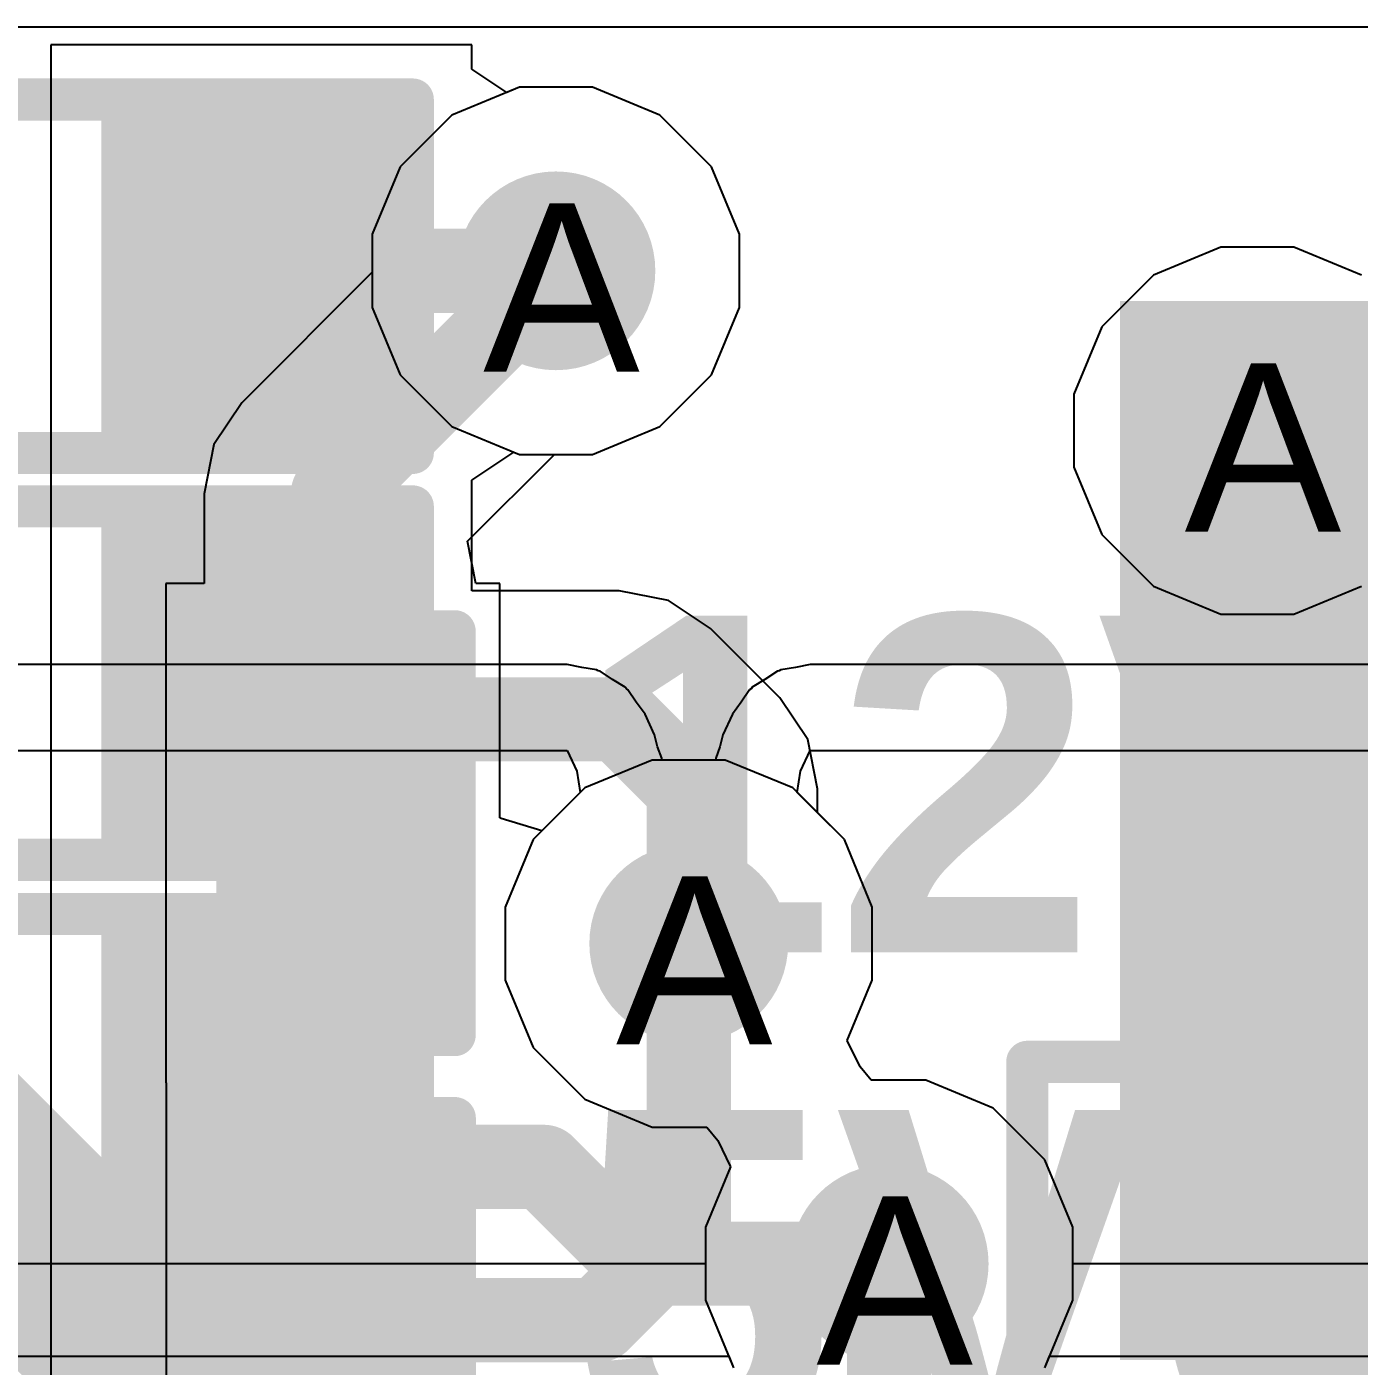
# Model space of a CAD drawing. Header units: inches. Extents: x 0 to 208, y 0 to 213.
# Drawn here: x 0.1251 to 0.2834, y 3.8738 to 4.033 of the extents above; entities that cross this region are included whole.
import ezdxf

# ---------------------------------------------------------------- set-up
doc = ezdxf.new("R2010")
doc.units = ezdxf.units.IN
doc.header["$MEASUREMENT"] = 0
for name, color, linetype in [('Bottom Layer', 5, 'Continuous'), ('Bottom Overlay', 54, 'Continuous'), ('Bottom Paste', 16, 'Continuous'), ('Bottom Solder', 6, 'Continuous'), ('Drill Drawing', 1, 'Continuous'), ('L2_GND1', 16, 'Continuous'), ('L3_SIG1', 76, 'Continuous'), ('L4_PWR', 90, 'Continuous'), ('L5_GND2', 156, 'Continuous'), ('L6_SIG2', 130, 'Continuous'), ('L7_GND3', 216, 'Continuous'), ('Top Layer', 1, 'Continuous'), ('Top Overlay', 2, 'Continuous'), ('Top Paste', 8, 'Continuous'), ('Top Solder', 216, 'Continuous'), ('Via Holes', 16, 'Continuous')]:
    doc.layers.add(name, color=color, linetype=linetype)
doc.styles.add('Arial', font='', dxfattribs={"height": 0.2})
doc.styles.add('Arial_Bold', font='', dxfattribs={"height": 0.2})
doc.styles.get('Arial').set_extended_font_data('Arial')
doc.styles.get('Arial_Bold').set_extended_font_data('Arial', bold=True)

# ---------------------------------------------------------------- blocks, each defined once
blk = doc.blocks.new('R___0603_B_200')
at = {"layer": 'Bottom Layer'}
for points in [[(-0.045, -0.0175), (-0.045, 0.0175), (-0.015, 0.0175), (-0.015, -0.0175)], [(0.015, -0.0175), (0.015, 0.0175), (0.045, 0.0175), (0.045, -0.0175)]]:
    blk.add_hatch(color=5, dxfattribs=at).paths.add_polyline_path(points)
at = {"layer": 'Bottom Paste'}
for points in [[(-0.045, -0.0175), (-0.045, 0.0175), (-0.015, 0.0175), (-0.015, -0.0175)], [(0.015, -0.0175), (0.015, 0.0175), (0.045, 0.0175), (0.045, -0.0175)]]:
    blk.add_hatch(color=16, dxfattribs=at).paths.add_polyline_path(points)
at = {"layer": 'Bottom Solder'}
for points in [[(-0.049, -0.0215), (-0.049, 0.0215), (-0.011, 0.0215), (-0.011, -0.0215)], [(0.011, -0.0215), (0.011, 0.0215), (0.049, 0.0215), (0.049, -0.0215)]]:
    blk.add_hatch(color=6, dxfattribs=at).paths.add_polyline_path(points)
at = {"layer": 'Bottom Overlay'}
for points in [[(-0.048, 0.021, 0.005, 0.005, 0), (-0.048, -0.021, 0.005, 0.005, 0)], [(0.048, 0.021, 0.005, 0.005, 0), (-0.048, 0.021, 0.005, 0.005, 0)], [(0.048, 0.021, 0.005, 0.005, 0), (0.048, -0.021, 0.005, 0.005, 0)], [(0.048, -0.021, 0.005, 0.005, 0), (-0.048, -0.021, 0.005, 0.005, 0)]]:
    blk.add_lwpolyline(points, format="xyseb", dxfattribs=at)
for points in [[(-0.04925, 0.021, 0.0025, 0.0025, 1), (-0.04675, 0.021, 0.0025, 0.0025, 1)], [(-0.04925, 0.021, 0.0025, 0.0025, 1), (-0.04675, 0.021, 0.0025, 0.0025, 1)], [(0.04675, 0.021, 0.0025, 0.0025, 1), (0.04925, 0.021, 0.0025, 0.0025, 1)], [(0.04675, 0.021, 0.0025, 0.0025, 1), (0.04925, 0.021, 0.0025, 0.0025, 1)], [(-0.04925, -0.021, 0.0025, 0.0025, 1), (-0.04675, -0.021, 0.0025, 0.0025, 1)], [(-0.04925, -0.021, 0.0025, 0.0025, 1), (-0.04675, -0.021, 0.0025, 0.0025, 1)], [(0.04675, -0.021, 0.0025, 0.0025, 1), (0.04925, -0.021, 0.0025, 0.0025, 1)], [(0.04675, -0.021, 0.0025, 0.0025, 1), (0.04925, -0.021, 0.0025, 0.0025, 1)]]:
    blk.add_lwpolyline(points, format="xyseb", close=True, dxfattribs=at)
blk = doc.blocks.new('R___0603_B_208')
at = {"layer": 'Bottom Layer'}
for points in [[(-0.045, -0.0175), (-0.045, 0.0175), (-0.015, 0.0175), (-0.015, -0.0175)], [(0.015, -0.0175), (0.015, 0.0175), (0.045, 0.0175), (0.045, -0.0175)]]:
    blk.add_hatch(color=5, dxfattribs=at).paths.add_polyline_path(points)
at = {"layer": 'Bottom Paste'}
for points in [[(-0.045, -0.0175), (-0.045, 0.0175), (-0.015, 0.0175), (-0.015, -0.0175)], [(0.015, -0.0175), (0.015, 0.0175), (0.045, 0.0175), (0.045, -0.0175)]]:
    blk.add_hatch(color=16, dxfattribs=at).paths.add_polyline_path(points)
at = {"layer": 'Bottom Solder'}
for points in [[(-0.049, -0.0215), (-0.049, 0.0215), (-0.011, 0.0215), (-0.011, -0.0215)], [(0.011, -0.0215), (0.011, 0.0215), (0.049, 0.0215), (0.049, -0.0215)]]:
    blk.add_hatch(color=6, dxfattribs=at).paths.add_polyline_path(points)
at = {"layer": 'Bottom Overlay'}
for points in [[(0.048, 0.021, 0.005, 0.005, 0), (-0.048, 0.021, 0.005, 0.005, 0)], [(-0.048, 0.021, 0.005, 0.005, 0), (-0.048, -0.021, 0.005, 0.005, 0)], [(0.048, 0.021, 0.005, 0.005, 0), (0.048, -0.021, 0.005, 0.005, 0)], [(0.048, -0.021, 0.005, 0.005, 0), (-0.048, -0.021, 0.005, 0.005, 0)]]:
    blk.add_lwpolyline(points, format="xyseb", dxfattribs=at)
for points in [[(-0.04925, 0.021, 0.0025, 0.0025, 1), (-0.04675, 0.021, 0.0025, 0.0025, 1)], [(-0.04925, 0.021, 0.0025, 0.0025, 1), (-0.04675, 0.021, 0.0025, 0.0025, 1)], [(0.04675, 0.021, 0.0025, 0.0025, 1), (0.04925, 0.021, 0.0025, 0.0025, 1)], [(0.04675, 0.021, 0.0025, 0.0025, 1), (0.04925, 0.021, 0.0025, 0.0025, 1)], [(-0.04925, -0.021, 0.0025, 0.0025, 1), (-0.04675, -0.021, 0.0025, 0.0025, 1)], [(-0.04925, -0.021, 0.0025, 0.0025, 1), (-0.04675, -0.021, 0.0025, 0.0025, 1)], [(0.04675, -0.021, 0.0025, 0.0025, 1), (0.04925, -0.021, 0.0025, 0.0025, 1)], [(0.04675, -0.021, 0.0025, 0.0025, 1), (0.04925, -0.021, 0.0025, 0.0025, 1)]]:
    blk.add_lwpolyline(points, format="xyseb", close=True, dxfattribs=at)
blk = doc.blocks.new('R___0603_B_214')
at = {"layer": 'Bottom Layer'}
for points in [[(-0.045, -0.0175), (-0.045, 0.0175), (-0.015, 0.0175), (-0.015, -0.0175)], [(0.015, -0.0175), (0.015, 0.0175), (0.045, 0.0175), (0.045, -0.0175)]]:
    blk.add_hatch(color=5, dxfattribs=at).paths.add_polyline_path(points)
at = {"layer": 'Bottom Paste'}
for points in [[(-0.045, -0.0175), (-0.045, 0.0175), (-0.015, 0.0175), (-0.015, -0.0175)], [(0.015, -0.0175), (0.015, 0.0175), (0.045, 0.0175), (0.045, -0.0175)]]:
    blk.add_hatch(color=16, dxfattribs=at).paths.add_polyline_path(points)
at = {"layer": 'Bottom Solder'}
for points in [[(-0.049, -0.0215), (-0.049, 0.0215), (-0.011, 0.0215), (-0.011, -0.0215)], [(0.011, -0.0215), (0.011, 0.0215), (0.049, 0.0215), (0.049, -0.0215)]]:
    blk.add_hatch(color=6, dxfattribs=at).paths.add_polyline_path(points)
at = {"layer": 'Bottom Overlay'}
for points in [[(0.048, 0.021, 0.005, 0.005, 0), (-0.048, 0.021, 0.005, 0.005, 0)], [(-0.048, 0.021, 0.005, 0.005, 0), (-0.048, -0.021, 0.005, 0.005, 0)], [(0.048, 0.021, 0.005, 0.005, 0), (0.048, -0.021, 0.005, 0.005, 0)], [(0.048, -0.021, 0.005, 0.005, 0), (-0.048, -0.021, 0.005, 0.005, 0)]]:
    blk.add_lwpolyline(points, format="xyseb", dxfattribs=at)
for points in [[(-0.04925, 0.021, 0.0025, 0.0025, 1), (-0.04675, 0.021, 0.0025, 0.0025, 1)], [(-0.04925, 0.021, 0.0025, 0.0025, 1), (-0.04675, 0.021, 0.0025, 0.0025, 1)], [(0.04675, 0.021, 0.0025, 0.0025, 1), (0.04925, 0.021, 0.0025, 0.0025, 1)], [(0.04675, 0.021, 0.0025, 0.0025, 1), (0.04925, 0.021, 0.0025, 0.0025, 1)], [(-0.04925, -0.021, 0.0025, 0.0025, 1), (-0.04675, -0.021, 0.0025, 0.0025, 1)], [(-0.04925, -0.021, 0.0025, 0.0025, 1), (-0.04675, -0.021, 0.0025, 0.0025, 1)], [(0.04675, -0.021, 0.0025, 0.0025, 1), (0.04925, -0.021, 0.0025, 0.0025, 1)], [(0.04675, -0.021, 0.0025, 0.0025, 1), (0.04925, -0.021, 0.0025, 0.0025, 1)]]:
    blk.add_lwpolyline(points, format="xyseb", close=True, dxfattribs=at)
blk = doc.blocks.new('LED_0603_218')
at = {"layer": 'Top Layer'}
for points in [[(-0.03937, 0.01969), (-0.01969, 0.01969), (-0.01969, -0.01968), (-0.03937, -0.01968)], [(0.01969, 0.01969), (0.03937, 0.01969), (0.03937, -0.01968), (0.01969, -0.01968)]]:
    blk.add_hatch(color=1, dxfattribs=at).paths.add_polyline_path(points)
at = {"layer": 'Top Overlay'}
blk.add_hatch(color=2, dxfattribs=at).paths.add_polyline_path([(0.044, -0.026), (0.069, -0.026), (0.069, 0.026), (0.044, 0.026)])
at = {"layer": 'Top Paste'}
for points in [[(-0.03937, 0.01969), (-0.01969, 0.01969), (-0.01969, -0.01968), (-0.03937, -0.01968)], [(0.01969, 0.01969), (0.03937, 0.01969), (0.03937, -0.01968), (0.01969, -0.01968)]]:
    blk.add_hatch(color=8, dxfattribs=at).paths.add_polyline_path(points)
at = {"layer": 'Top Solder'}
for points in [[(-0.04337, 0.02369), (-0.01569, 0.02369), (-0.01569, -0.02368), (-0.04337, -0.02368)], [(0.01569, 0.02369), (0.04337, 0.02369), (0.04337, -0.02368), (0.01569, -0.02368)]]:
    blk.add_hatch(color=216, dxfattribs=at).paths.add_polyline_path(points)
at = {"layer": 'Top Overlay'}
for points in [[(-0.017, 0.024, 0.005, 0.005, 0), (-0.044, 0.024, 0.005, 0.005, 0)], [(-0.044, 0.024, 0.005, 0.005, 0), (-0.044, -0.024, 0.005, 0.005, 0)], [(0.044, 0.024, 0.005, 0.005, 0), (0.017, 0.024, 0.005, 0.005, 0)], [(0.044, 0.024, 0.005, 0.005, 0), (0.044, -0.024, 0.005, 0.005, 0)], [(-0.017, -0.024, 0.005, 0.005, 0), (-0.044, -0.024, 0.005, 0.005, 0)], [(0.044, -0.024, 0.005, 0.005, 0), (0.017, -0.024, 0.005, 0.005, 0)]]:
    blk.add_lwpolyline(points, format="xyseb", dxfattribs=at)
for points in [[(-0.04525, 0.024, 0.0025, 0.0025, 1), (-0.04275, 0.024, 0.0025, 0.0025, 1)], [(-0.04525, 0.024, 0.0025, 0.0025, 1), (-0.04275, 0.024, 0.0025, 0.0025, 1)], [(-0.01825, 0.024, 0.0025, 0.0025, 1), (-0.01575, 0.024, 0.0025, 0.0025, 1)], [(0.01575, 0.024, 0.0025, 0.0025, 1), (0.01825, 0.024, 0.0025, 0.0025, 1)], [(0.04275, 0.024, 0.0025, 0.0025, 1), (0.04525, 0.024, 0.0025, 0.0025, 1)], [(0.04275, 0.024, 0.0025, 0.0025, 1), (0.04525, 0.024, 0.0025, 0.0025, 1)], [(-0.04525, -0.024, 0.0025, 0.0025, 1), (-0.04275, -0.024, 0.0025, 0.0025, 1)], [(-0.04525, -0.024, 0.0025, 0.0025, 1), (-0.04275, -0.024, 0.0025, 0.0025, 1)], [(-0.01825, -0.024, 0.0025, 0.0025, 1), (-0.01575, -0.024, 0.0025, 0.0025, 1)], [(0.01575, -0.024, 0.0025, 0.0025, 1), (0.01825, -0.024, 0.0025, 0.0025, 1)], [(0.04275, -0.024, 0.0025, 0.0025, 1), (0.04525, -0.024, 0.0025, 0.0025, 1)], [(0.04275, -0.024, 0.0025, 0.0025, 1), (0.04525, -0.024, 0.0025, 0.0025, 1)]]:
    blk.add_lwpolyline(points, format="xyseb", close=True, dxfattribs=at)
blk = doc.blocks.new('RES_0603_B_262')
at = {"layer": 'Bottom Layer'}
for points in [[(-0.045, -0.0175), (-0.045, 0.0175), (-0.015, 0.0175), (-0.015, -0.0175)], [(0.015, -0.0175), (0.015, 0.0175), (0.045, 0.0175), (0.045, -0.0175)]]:
    blk.add_hatch(color=5, dxfattribs=at).paths.add_polyline_path(points)
at = {"layer": 'Bottom Paste'}
for points in [[(-0.045, -0.0175), (-0.045, 0.0175), (-0.015, 0.0175), (-0.015, -0.0175)], [(0.015, -0.0175), (0.015, 0.0175), (0.045, 0.0175), (0.045, -0.0175)]]:
    blk.add_hatch(color=16, dxfattribs=at).paths.add_polyline_path(points)
at = {"layer": 'Bottom Solder'}
for points in [[(-0.049, -0.0215), (-0.049, 0.0215), (-0.011, 0.0215), (-0.011, -0.0215)], [(0.011, -0.0215), (0.011, 0.0215), (0.049, 0.0215), (0.049, -0.0215)]]:
    blk.add_hatch(color=6, dxfattribs=at).paths.add_polyline_path(points)
at = {"layer": 'Bottom Overlay'}
for points in [[(-0.048, -0.021, 0.005, 0.005, 0), (-0.048, 0.021, 0.005, 0.005, 0)], [(-0.048, 0.021, 0.005, 0.005, 0), (0.048, 0.021, 0.005, 0.005, 0)], [(0.048, -0.021, 0.005, 0.005, 0), (0.048, 0.021, 0.005, 0.005, 0)], [(-0.048, -0.021, 0.005, 0.005, 0), (0.048, -0.021, 0.005, 0.005, 0)]]:
    blk.add_lwpolyline(points, format="xyseb", dxfattribs=at)
for points in [[(-0.04925, 0.021, 0.0025, 0.0025, 1), (-0.04675, 0.021, 0.0025, 0.0025, 1)], [(-0.04925, 0.021, 0.0025, 0.0025, 1), (-0.04675, 0.021, 0.0025, 0.0025, 1)], [(0.04675, 0.021, 0.0025, 0.0025, 1), (0.04925, 0.021, 0.0025, 0.0025, 1)], [(0.04675, 0.021, 0.0025, 0.0025, 1), (0.04925, 0.021, 0.0025, 0.0025, 1)], [(-0.04925, -0.021, 0.0025, 0.0025, 1), (-0.04675, -0.021, 0.0025, 0.0025, 1)], [(-0.04925, -0.021, 0.0025, 0.0025, 1), (-0.04675, -0.021, 0.0025, 0.0025, 1)], [(0.04675, -0.021, 0.0025, 0.0025, 1), (0.04925, -0.021, 0.0025, 0.0025, 1)], [(0.04675, -0.021, 0.0025, 0.0025, 1), (0.04925, -0.021, 0.0025, 0.0025, 1)]]:
    blk.add_lwpolyline(points, format="xyseb", close=True, dxfattribs=at)
blk = doc.blocks.new('LED_0603_275')
at = {"layer": 'Top Layer'}
for points in [[(-0.03937, 0.01968), (-0.01968, 0.01968), (-0.01968, -0.01969), (-0.03937, -0.01969)], [(0.01969, 0.01968), (0.03937, 0.01968), (0.03937, -0.01969), (0.01969, -0.01969)]]:
    blk.add_hatch(color=1, dxfattribs=at).paths.add_polyline_path(points)
at = {"layer": 'Top Overlay'}
blk.add_hatch(color=2, dxfattribs=at).paths.add_polyline_path([(0.04398, -0.02601), (0.06898, -0.02601), (0.06898, 0.02599), (0.04398, 0.02599)])
at = {"layer": 'Top Paste'}
for points in [[(-0.03937, 0.01968), (-0.01968, 0.01968), (-0.01968, -0.01969), (-0.03937, -0.01969)], [(0.01969, 0.01968), (0.03937, 0.01968), (0.03937, -0.01969), (0.01969, -0.01969)]]:
    blk.add_hatch(color=8, dxfattribs=at).paths.add_polyline_path(points)
at = {"layer": 'Top Solder'}
for points in [[(-0.04337, 0.02368), (-0.01568, 0.02368), (-0.01568, -0.02369), (-0.04337, -0.02369)], [(0.01569, 0.02368), (0.04337, 0.02368), (0.04337, -0.02369), (0.01569, -0.02369)]]:
    blk.add_hatch(color=216, dxfattribs=at).paths.add_polyline_path(points)
at = {"layer": 'Top Overlay'}
for points in [[(-0.017, 0.024, 0.005, 0.005, 0), (-0.044, 0.024, 0.005, 0.005, 0)], [(-0.044, 0.024, 0.005, 0.005, 0), (-0.044, -0.024, 0.005, 0.005, 0)], [(0.044, 0.024, 0.005, 0.005, 0), (0.017, 0.024, 0.005, 0.005, 0)], [(0.044, 0.024, 0.005, 0.005, 0), (0.044, -0.024, 0.005, 0.005, 0)], [(-0.017, -0.024, 0.005, 0.005, 0), (-0.044, -0.024, 0.005, 0.005, 0)], [(0.044, -0.024, 0.005, 0.005, 0), (0.017, -0.024, 0.005, 0.005, 0)]]:
    blk.add_lwpolyline(points, format="xyseb", dxfattribs=at)
for points in [[(-0.04525, 0.024, 0.0025, 0.0025, 1), (-0.04275, 0.024, 0.0025, 0.0025, 1)], [(-0.04525, 0.024, 0.0025, 0.0025, 1), (-0.04275, 0.024, 0.0025, 0.0025, 1)], [(-0.01825, 0.024, 0.0025, 0.0025, 1), (-0.01575, 0.024, 0.0025, 0.0025, 1)], [(0.01575, 0.024, 0.0025, 0.0025, 1), (0.01825, 0.024, 0.0025, 0.0025, 1)], [(0.04275, 0.024, 0.0025, 0.0025, 1), (0.04525, 0.024, 0.0025, 0.0025, 1)], [(0.04275, 0.024, 0.0025, 0.0025, 1), (0.04525, 0.024, 0.0025, 0.0025, 1)], [(-0.04525, -0.024, 0.0025, 0.0025, 1), (-0.04275, -0.024, 0.0025, 0.0025, 1)], [(-0.04525, -0.024, 0.0025, 0.0025, 1), (-0.04275, -0.024, 0.0025, 0.0025, 1)], [(-0.01825, -0.024, 0.0025, 0.0025, 1), (-0.01575, -0.024, 0.0025, 0.0025, 1)], [(0.01575, -0.024, 0.0025, 0.0025, 1), (0.01825, -0.024, 0.0025, 0.0025, 1)], [(0.04275, -0.024, 0.0025, 0.0025, 1), (0.04525, -0.024, 0.0025, 0.0025, 1)], [(0.04275, -0.024, 0.0025, 0.0025, 1), (0.04525, -0.024, 0.0025, 0.0025, 1)]]:
    blk.add_lwpolyline(points, format="xyseb", close=True, dxfattribs=at)
blk = doc.blocks.new('SMB_B__D___________B_561')
at = {"layer": 'Bottom Layer'}
blk.add_hatch(color=5, dxfattribs=at).paths.add_polyline_path([(-0.03543, 0.04724), (-0.03543, -0.04724), (-0.14567, -0.04724), (-0.14567, 0.04724)])
at = {"layer": 'Bottom Paste'}
blk.add_hatch(color=16, dxfattribs=at).paths.add_polyline_path([(-0.03543, 0.04724), (-0.03543, -0.04724), (-0.14567, -0.04724), (-0.14567, 0.04724)])
at = {"layer": 'Bottom Solder'}
blk.add_hatch(color=6, dxfattribs=at).paths.add_polyline_path([(-0.03143, 0.05124), (-0.03143, -0.05124), (-0.14967, -0.05124), (-0.14967, 0.05124)])
at = {"layer": 'Bottom Overlay'}
for points in [[(-0.087, -0.073, 0.005, 0.005, 0), (-0.087, -0.055, 0.005, 0.005, 0)], [(0.094, -0.073, 0.005, 0.005, 0), (-0.087, -0.073, 0.005, 0.005, 0)]]:
    blk.add_lwpolyline(points, format="xyseb", dxfattribs=at)
for points in [[(-0.08825, -0.055, 0.0025, 0.0025, 1), (-0.08575, -0.055, 0.0025, 0.0025, 1)], [(-0.08825, -0.073, 0.0025, 0.0025, 1), (-0.08575, -0.073, 0.0025, 0.0025, 1)], [(-0.08825, -0.073, 0.0025, 0.0025, 1), (-0.08575, -0.073, 0.0025, 0.0025, 1)]]:
    blk.add_lwpolyline(points, format="xyseb", close=True, dxfattribs=at)

msp = doc.modelspace()

# ---------------------------------------------------------------- hatches: boundary and pattern name
at = {"layer": 'Bottom Layer'}
h = msp.add_hatch(color=5, dxfattribs=at)
edge = h.paths.add_edge_path()
edge.add_arc((0.188, 4.004), 0.01181, 0, 360)
msp.add_hatch(color=5, dxfattribs=at).paths.add_polyline_path([(0.255, 3.87455), (0.38, 3.87455), (0.38, 4.00043), (0.255, 4.00043)])
h = msp.add_hatch(color=5, dxfattribs=at)
edge = h.paths.add_edge_path()
edge.add_arc((0.27135, 3.985), 0.01181, 0, 360)
h = msp.add_hatch(color=5, dxfattribs=at)
edge = h.paths.add_edge_path()
edge.add_arc((0.20378, 3.92405), 0.01181, 0, 360)
h = msp.add_hatch(color=5, dxfattribs=at)
edge = h.paths.add_edge_path()
edge.add_arc((0.22759, 3.886), 0.01181, 0, 360)
at = {"layer": 'L2_GND1'}
h = msp.add_hatch(color=16, dxfattribs=at)
edge = h.paths.add_edge_path()
edge.add_arc((0.188, 4.004), 0.01181, 0, 360)
h = msp.add_hatch(color=16, dxfattribs=at)
edge = h.paths.add_edge_path()
edge.add_arc((0.27135, 3.985), 0.01181, 0, 360)
h = msp.add_hatch(color=16, dxfattribs=at)
edge = h.paths.add_edge_path()
edge.add_arc((0.20378, 3.92405), 0.01181, 0, 360)
h = msp.add_hatch(color=16, dxfattribs=at)
edge = h.paths.add_edge_path()
edge.add_arc((0.22759, 3.886), 0.01181, 0, 360)
at = {"layer": 'L3_SIG1'}
h = msp.add_hatch(color=76, dxfattribs=at)
edge = h.paths.add_edge_path()
edge.add_arc((0.188, 4.004), 0.01181, 0, 360)
h = msp.add_hatch(color=76, dxfattribs=at)
edge = h.paths.add_edge_path()
edge.add_arc((0.27135, 3.985), 0.01181, 0, 360)
h = msp.add_hatch(color=76, dxfattribs=at)
edge = h.paths.add_edge_path()
edge.add_arc((0.20378, 3.92405), 0.01181, 0, 360)
h = msp.add_hatch(color=76, dxfattribs=at)
edge = h.paths.add_edge_path()
edge.add_arc((0.22759, 3.886), 0.01181, 0, 360)
at = {"layer": 'L4_PWR'}
h = msp.add_hatch(color=90, dxfattribs=at)
edge = h.paths.add_edge_path()
edge.add_arc((0.188, 4.004), 0.01181, 0, 360)
h = msp.add_hatch(color=90, dxfattribs=at)
edge = h.paths.add_edge_path()
edge.add_arc((0.27135, 3.985), 0.01181, 0, 360)
h = msp.add_hatch(color=90, dxfattribs=at)
edge = h.paths.add_edge_path()
edge.add_arc((0.20378, 3.92405), 0.01181, 0, 360)
h = msp.add_hatch(color=90, dxfattribs=at)
edge = h.paths.add_edge_path()
edge.add_arc((0.22759, 3.886), 0.01181, 0, 360)
at = {"layer": 'L5_GND2'}
h = msp.add_hatch(color=156, dxfattribs=at)
edge = h.paths.add_edge_path()
edge.add_arc((0.188, 4.004), 0.01181, 0, 360)
h = msp.add_hatch(color=156, dxfattribs=at)
edge = h.paths.add_edge_path()
edge.add_arc((0.27135, 3.985), 0.01181, 0, 360)
h = msp.add_hatch(color=156, dxfattribs=at)
edge = h.paths.add_edge_path()
edge.add_arc((0.20378, 3.92405), 0.01181, 0, 360)
h = msp.add_hatch(color=156, dxfattribs=at)
edge = h.paths.add_edge_path()
edge.add_arc((0.22759, 3.886), 0.01181, 0, 360)
at = {"layer": 'L6_SIG2'}
h = msp.add_hatch(color=130, dxfattribs=at)
edge = h.paths.add_edge_path()
edge.add_arc((0.188, 4.004), 0.01181, 0, 360)
h = msp.add_hatch(color=130, dxfattribs=at)
edge = h.paths.add_edge_path()
edge.add_arc((0.27135, 3.985), 0.01181, 0, 360)
h = msp.add_hatch(color=130, dxfattribs=at)
edge = h.paths.add_edge_path()
edge.add_arc((0.20378, 3.92405), 0.01181, 0, 360)
h = msp.add_hatch(color=130, dxfattribs=at)
edge = h.paths.add_edge_path()
edge.add_arc((0.22759, 3.886), 0.01181, 0, 360)
at = {"layer": 'L7_GND3'}
h = msp.add_hatch(color=216, dxfattribs=at)
edge = h.paths.add_edge_path()
edge.add_arc((0.188, 4.004), 0.01181, 0, 360)
h = msp.add_hatch(color=216, dxfattribs=at)
edge = h.paths.add_edge_path()
edge.add_arc((0.27135, 3.985), 0.01181, 0, 360)
h = msp.add_hatch(color=216, dxfattribs=at)
edge = h.paths.add_edge_path()
edge.add_arc((0.20378, 3.92405), 0.01181, 0, 360)
h = msp.add_hatch(color=216, dxfattribs=at)
edge = h.paths.add_edge_path()
edge.add_arc((0.22759, 3.886), 0.01181, 0, 360)
at = {"layer": 'Top Layer'}
h = msp.add_hatch(color=1, dxfattribs=at)
edge = h.paths.add_edge_path()
edge.add_arc((0.188, 4.004), 0.01181, 0, 360)
h = msp.add_hatch(color=1, dxfattribs=at)
edge = h.paths.add_edge_path()
edge.add_arc((0.27135, 3.985), 0.01181, 0, 360)
h = msp.add_hatch(color=1, dxfattribs=at)
edge = h.paths.add_edge_path()
edge.add_arc((0.20378, 3.92405), 0.01181, 0, 360)
h = msp.add_hatch(color=1, dxfattribs=at)
edge = h.paths.add_edge_path()
edge.add_arc((0.22759, 3.886), 0.01181, 0, 360)
at = {"layer": 'Via Holes'}
h = msp.add_hatch(color=7, dxfattribs=at)
edge = h.paths.add_edge_path()
edge.add_arc((0.188, 4.004), 0.00591, 0, 360)
h = msp.add_hatch(color=7, dxfattribs=at)
edge = h.paths.add_edge_path()
edge.add_arc((0.27135, 3.985), 0.00591, 0, 360)
h = msp.add_hatch(color=7, dxfattribs=at)
edge = h.paths.add_edge_path()
edge.add_arc((0.20378, 3.92405), 0.00591, 0, 360)
h = msp.add_hatch(color=7, dxfattribs=at)
edge = h.paths.add_edge_path()
edge.add_arc((0.22759, 3.886), 0.00591, 0, 360)

# ---------------------------------------------------------------- linework, layer by layer
at = {"layer": 'Bottom Layer'}
for p, q in [((0.178, 4.03087), (0.128, 4.03087)), ((0.128, 4.03087), (0.128, 3.97587)), ((0.178, 4.02797), (0.178, 4.03087)), ((0.18216, 4.02519), (0.178, 4.02797)), ((0.18366, 4.02581), (0.18216, 4.02519)), ((0.19234, 4.02581), (0.18366, 4.02581)), ((0.20035, 4.02249), (0.19234, 4.02581)), ((0.20649, 4.01635), (0.20035, 4.02249)), ((0.20981, 4.00834), (0.20649, 4.01635)), ((0.20981, 3.99966), (0.20981, 4.00834)), ((0.20649, 3.99165), (0.20981, 3.99966)), ((0.20035, 3.98551), (0.20649, 3.99165)), ((0.19234, 3.98219), (0.20035, 3.98551)), ((0.178, 3.97912), (0.183, 3.98246)), ((0.183, 3.98246), (0.18366, 3.98219)), ((0.18366, 3.98219), (0.19234, 3.98219)), ((0.178, 3.96598), (0.178, 3.97912)), ((0.128, 3.97587), (0.128, 3.97587)), ((0.128, 3.97587), (0.128, 3.9275)), ((0.19553, 3.96598), (0.178, 3.96598)), ((0.20138, 3.96482), (0.19553, 3.96598)), ((0.20635, 3.9615), (0.20138, 3.96482)), ((0.21459, 3.95326), (0.20635, 3.9615)), ((0.21791, 3.94829), (0.21459, 3.95326)), ((0.21907, 3.94244), (0.21791, 3.94829)), ((0.21907, 3.9396), (0.21907, 3.94244)), ((0.22227, 3.93641), (0.21907, 3.9396)), ((0.22559, 3.92839), (0.22227, 3.93641)), ((0.128, 3.9275), (0.128, 3.87905)), ((0.22559, 3.91971), (0.22559, 3.92839)), ((0.22262, 3.91255), (0.22559, 3.91971)), ((0.22414, 3.90941), (0.22262, 3.91255)), ((0.22545, 3.90781), (0.22414, 3.90941)), ((0.23193, 3.90781), (0.22545, 3.90781)), ((0.23995, 3.90449), (0.23193, 3.90781)), ((0.24608, 3.89835), (0.23995, 3.90449)), ((0.2494, 3.89034), (0.24608, 3.89835)), ((0.2494, 3.88166), (0.2494, 3.89034)), ((0.24608, 3.87365), (0.2494, 3.88166)), ((0.128, 3.87905), (0.128, 3.87905)), ((0.128, 3.87905), (0.128, 3.83502))]:
    msp.add_line(p, q, dxfattribs=at)
for points in [[(0.153, 4.00337, 0.01, 0.01, 0), (0.15363, 4.004, 0.01, 0.01, 0)], [(0.15363, 4.004, 0.01, 0.01, 0), (0.188, 4.004, 0.01, 0.01, 0)], [(0.153, 3.955, 0.01, 0.01, 0), (0.15731, 3.95069, 0.01, 0.01, 0)], [(0.15731, 3.95069, 0.01, 0.01, 0), (0.19553, 3.95069, 0.01, 0.01, 0)], [(0.19553, 3.95069, 0.01, 0.01, 0), (0.20378, 3.94244, 0.01, 0.01, 0)], [(0.20378, 3.92405, 0.01, 0.01, 0), (0.20378, 3.94244, 0.01, 0.01, 0)], [(0.153, 3.90655, 0.01, 0.01, 0), (0.16203, 3.89752, 0.01, 0.01, 0)], [(0.16203, 3.89752, 0.01, 0.01, 0), (0.18654, 3.89752, 0.01, 0.01, 0)], [(0.18654, 3.89752, 0.01, 0.01, 0), (0.19806, 3.886, 0.01, 0.01, 0)], [(0.19806, 3.886, 0.01, 0.01, 0), (0.22759, 3.886, 0.01, 0.01, 0)]]:
    msp.add_lwpolyline(points, format="xyseb", dxfattribs=at)
for points in [[(0.1505, 4.00337, 0.005, 0.005, 1), (0.1555, 4.00337, 0.005, 0.005, 1)], [(0.15113, 4.004, 0.005, 0.005, 1), (0.15613, 4.004, 0.005, 0.005, 1)], [(0.15113, 4.004, 0.005, 0.005, 1), (0.15613, 4.004, 0.005, 0.005, 1)], [(0.1855, 4.004, 0.005, 0.005, 1), (0.1905, 4.004, 0.005, 0.005, 1)], [(0.1505, 3.955, 0.005, 0.005, 1), (0.1555, 3.955, 0.005, 0.005, 1)], [(0.15481, 3.95069, 0.005, 0.005, 1), (0.15981, 3.95069, 0.005, 0.005, 1)], [(0.15481, 3.95069, 0.005, 0.005, 1), (0.15981, 3.95069, 0.005, 0.005, 1)], [(0.19303, 3.95069, 0.005, 0.005, 1), (0.19803, 3.95069, 0.005, 0.005, 1)], [(0.19303, 3.95069, 0.005, 0.005, 1), (0.19803, 3.95069, 0.005, 0.005, 1)], [(0.20128, 3.94244, 0.005, 0.005, 1), (0.20628, 3.94244, 0.005, 0.005, 1)], [(0.20128, 3.94244, 0.005, 0.005, 1), (0.20628, 3.94244, 0.005, 0.005, 1)], [(0.20128, 3.92405, 0.005, 0.005, 1), (0.20628, 3.92405, 0.005, 0.005, 1)], [(0.1505, 3.90655, 0.005, 0.005, 1), (0.1555, 3.90655, 0.005, 0.005, 1)], [(0.15953, 3.89752, 0.005, 0.005, 1), (0.16453, 3.89752, 0.005, 0.005, 1)], [(0.15953, 3.89752, 0.005, 0.005, 1), (0.16453, 3.89752, 0.005, 0.005, 1)], [(0.18404, 3.89752, 0.005, 0.005, 1), (0.18904, 3.89752, 0.005, 0.005, 1)], [(0.18404, 3.89752, 0.005, 0.005, 1), (0.18904, 3.89752, 0.005, 0.005, 1)], [(0.19556, 3.886, 0.005, 0.005, 1), (0.20056, 3.886, 0.005, 0.005, 1)], [(0.19556, 3.886, 0.005, 0.005, 1), (0.20056, 3.886, 0.005, 0.005, 1)], [(0.22509, 3.886, 0.005, 0.005, 1), (0.23009, 3.886, 0.005, 0.005, 1)]]:
    msp.add_lwpolyline(points, format="xyseb", close=True, dxfattribs=at)
at = {"layer": 'L2_GND1'}
for p, q in [((0.18366, 4.02581), (0.17565, 4.02249)), ((0.19234, 4.02581), (0.18366, 4.02581)), ((0.20035, 4.02249), (0.19234, 4.02581)), ((0.17565, 4.02249), (0.16951, 4.01635)), ((0.20649, 4.01635), (0.20035, 4.02249)), ((0.16951, 4.01635), (0.16619, 4.00834)), ((0.20981, 4.00834), (0.20649, 4.01635)), ((0.16619, 4.00834), (0.16619, 3.99966)), ((0.20981, 3.99966), (0.20981, 4.00834)), ((0.26701, 4.00681), (0.25899, 4.00349)), ((0.27568, 4.00681), (0.26701, 4.00681)), ((0.2837, 4.00349), (0.27568, 4.00681)), ((0.25899, 4.00349), (0.25286, 3.99736)), ((0.16619, 3.99966), (0.16951, 3.99165)), ((0.20649, 3.99165), (0.20981, 3.99966)), ((0.25286, 3.99736), (0.24953, 3.98934)), ((0.16951, 3.99165), (0.17565, 3.98551)), ((0.20035, 3.98551), (0.20649, 3.99165)), ((0.24953, 3.98934), (0.24953, 3.98066)), ((0.17565, 3.98551), (0.18366, 3.98219)), ((0.19234, 3.98219), (0.20035, 3.98551)), ((0.18366, 3.98219), (0.19234, 3.98219)), ((0.24953, 3.98066), (0.25286, 3.97265)), ((0.25286, 3.97265), (0.25899, 3.96651)), ((0.25899, 3.96651), (0.26701, 3.96319)), ((0.27568, 3.96319), (0.2837, 3.96651)), ((0.26701, 3.96319), (0.27568, 3.96319)), ((0.19944, 3.94586), (0.19142, 3.94254)), ((0.20812, 3.94586), (0.19944, 3.94586)), ((0.21613, 3.94254), (0.20812, 3.94586)), ((0.19142, 3.94254), (0.18529, 3.93641)), ((0.22227, 3.93641), (0.21613, 3.94254)), ((0.18529, 3.93641), (0.18197, 3.92839)), ((0.22559, 3.92839), (0.22227, 3.93641)), ((0.18197, 3.92839), (0.18197, 3.91971)), ((0.22559, 3.91971), (0.22559, 3.92839)), ((0.18197, 3.91971), (0.18529, 3.9117)), ((0.22262, 3.91255), (0.22559, 3.91971)), ((0.22414, 3.90941), (0.22262, 3.91255)), ((0.18529, 3.9117), (0.19142, 3.90556)), ((0.22545, 3.90781), (0.22414, 3.90941)), ((0.23193, 3.90781), (0.22545, 3.90781)), ((0.23995, 3.90449), (0.23193, 3.90781)), ((0.19142, 3.90556), (0.19944, 3.90224)), ((0.24608, 3.89835), (0.23995, 3.90449)), ((0.19944, 3.90224), (0.20592, 3.90224)), ((0.20592, 3.90224), (0.20723, 3.90064)), ((0.20723, 3.90064), (0.20875, 3.8975)), ((0.2494, 3.89034), (0.24608, 3.89835)), ((0.20875, 3.8975), (0.20578, 3.89034)), ((0.20578, 3.89034), (0.20578, 3.88166)), ((0.2494, 3.88166), (0.2494, 3.89034)), ((0.20578, 3.88166), (0.2091, 3.87365)), ((0.24608, 3.87365), (0.2494, 3.88166))]:
    msp.add_line(p, q, dxfattribs=at)
at = {"layer": 'L3_SIG1'}
for p, q in [((0.18366, 4.02581), (0.17565, 4.02249)), ((0.19234, 4.02581), (0.18366, 4.02581)), ((0.20035, 4.02249), (0.19234, 4.02581)), ((0.17565, 4.02249), (0.16951, 4.01635)), ((0.20649, 4.01635), (0.20035, 4.02249)), ((0.16951, 4.01635), (0.16619, 4.00834)), ((0.20981, 4.00834), (0.20649, 4.01635)), ((0.16619, 4.00834), (0.16619, 3.99966)), ((0.20981, 3.99966), (0.20981, 4.00834)), ((0.16619, 3.99966), (0.16951, 3.99165)), ((0.20649, 3.99165), (0.20981, 3.99966)), ((0.16951, 3.99165), (0.17565, 3.98551)), ((0.20035, 3.98551), (0.20649, 3.99165)), ((0.17565, 3.98551), (0.18366, 3.98219)), ((0.19234, 3.98219), (0.20035, 3.98551)), ((0.18366, 3.98219), (0.19234, 3.98219)), ((0.18935, 3.9572), (0.08222, 3.9572)), ((0.19109, 3.95685), (0.18935, 3.9572)), ((0.21821, 3.9572), (0.21647, 3.95685)), ((0.30781, 3.9572), (0.21821, 3.9572)), ((0.19284, 3.95658), (0.19109, 3.95685)), ((0.19303, 3.95646), (0.19284, 3.95658)), ((0.19325, 3.95642), (0.19303, 3.95646)), ((0.19473, 3.95543), (0.19325, 3.95642)), ((0.21431, 3.95642), (0.21283, 3.95543)), ((0.21453, 3.95646), (0.21431, 3.95642)), ((0.21472, 3.95658), (0.21453, 3.95646)), ((0.21647, 3.95685), (0.21472, 3.95658)), ((0.19624, 3.95451), (0.19473, 3.95543)), ((0.19637, 3.95433), (0.19624, 3.95451)), ((0.19656, 3.95421), (0.19637, 3.95433)), ((0.19754, 3.95274), (0.19656, 3.95421)), ((0.211, 3.95421), (0.21002, 3.95274)), ((0.21119, 3.95433), (0.211, 3.95421)), ((0.21132, 3.95451), (0.21119, 3.95433)), ((0.21283, 3.95543), (0.21132, 3.95451)), ((0.19859, 3.9513), (0.19754, 3.95274)), ((0.21002, 3.95274), (0.20897, 3.9513)), ((0.19973, 3.94885), (0.19859, 3.9513)), ((0.20897, 3.9513), (0.20783, 3.94885)), ((0.20008, 3.94745), (0.19973, 3.94885)), ((0.20783, 3.94885), (0.20748, 3.94745)), ((0.0807, 3.947), (0.18935, 3.947)), ((0.18935, 3.947), (0.19049, 3.94455)), ((0.20057, 3.9461), (0.20008, 3.94745)), ((0.2006, 3.94586), (0.20057, 3.9461)), ((0.20699, 3.9461), (0.20696, 3.94586)), ((0.20748, 3.94745), (0.20699, 3.9461)), ((0.21707, 3.94455), (0.21821, 3.947)), ((0.21821, 3.947), (0.30781, 3.947)), ((0.19049, 3.94455), (0.19088, 3.942)), ((0.20696, 3.94586), (0.2006, 3.94586)), ((0.21668, 3.942), (0.21707, 3.94455)), ((0.19088, 3.942), (0.18529, 3.93641)), ((0.22227, 3.93641), (0.21668, 3.942)), ((0.18529, 3.93641), (0.18197, 3.92839)), ((0.22559, 3.92839), (0.22227, 3.93641)), ((0.18197, 3.92839), (0.18197, 3.91971)), ((0.22559, 3.91971), (0.22559, 3.92839)), ((0.18197, 3.91971), (0.18529, 3.9117)), ((0.22262, 3.91255), (0.22559, 3.91971)), ((0.22414, 3.90941), (0.22262, 3.91255)), ((0.18529, 3.9117), (0.19142, 3.90556)), ((0.22545, 3.90781), (0.22414, 3.90941)), ((0.23193, 3.90781), (0.22545, 3.90781)), ((0.23995, 3.90449), (0.23193, 3.90781)), ((0.19142, 3.90556), (0.19944, 3.90224)), ((0.24608, 3.89835), (0.23995, 3.90449)), ((0.19944, 3.90224), (0.20592, 3.90224)), ((0.20592, 3.90224), (0.20723, 3.90064)), ((0.20723, 3.90064), (0.20875, 3.8975)), ((0.2494, 3.89034), (0.24608, 3.89835)), ((0.20875, 3.8975), (0.20578, 3.89034)), ((0.20578, 3.89034), (0.20578, 3.88166)), ((0.2494, 3.88166), (0.2494, 3.89034)), ((0.20578, 3.88166), (0.2091, 3.87365)), ((0.24608, 3.87365), (0.2494, 3.88166))]:
    msp.add_line(p, q, dxfattribs=at)
for points in [[(0.10845, 3.90655, 0.025, 0.025, 0), (0.142, 3.873, 0.025, 0.025, 0)], [(0.142, 2.785, 0.025, 0.025, 0), (0.142, 3.873, 0.025, 0.025, 0)]]:
    msp.add_lwpolyline(points, format="xyseb", dxfattribs=at)
msp.add_lwpolyline([(0.13575, 3.873, 0.0125, 0.0125, 1), (0.14825, 3.873, 0.0125, 0.0125, 1)], format="xyseb", close=True, dxfattribs=at)
msp.add_lwpolyline([(0.13575, 3.873, 0.0125, 0.0125, 1), (0.14825, 3.873, 0.0125, 0.0125, 1)], format="xyseb", close=True, dxfattribs=at)
at = {"layer": 'L4_PWR'}
for p, q in [((0.012, 4.033), (1.26876, 4.033)), ((0.18366, 4.02581), (0.17565, 4.02249)), ((0.19234, 4.02581), (0.18366, 4.02581)), ((0.20035, 4.02249), (0.19234, 4.02581)), ((0.17565, 4.02249), (0.16951, 4.01635)), ((0.20649, 4.01635), (0.20035, 4.02249)), ((0.16951, 4.01635), (0.16619, 4.00834)), ((0.20981, 4.00834), (0.20649, 4.01635)), ((0.16619, 4.00834), (0.16619, 3.99966)), ((0.20981, 3.99966), (0.20981, 4.00834)), ((0.26701, 4.00681), (0.25899, 4.00349)), ((0.27568, 4.00681), (0.26701, 4.00681)), ((0.2837, 4.00349), (0.27568, 4.00681)), ((0.25899, 4.00349), (0.25286, 3.99736)), ((0.16619, 3.99966), (0.16951, 3.99165)), ((0.20649, 3.99165), (0.20981, 3.99966)), ((0.25286, 3.99736), (0.24953, 3.98934)), ((0.16951, 3.99165), (0.17565, 3.98551)), ((0.20035, 3.98551), (0.20649, 3.99165)), ((0.24953, 3.98934), (0.24953, 3.98066)), ((0.17565, 3.98551), (0.18366, 3.98219)), ((0.19234, 3.98219), (0.20035, 3.98551)), ((0.18366, 3.98219), (0.19234, 3.98219)), ((0.24953, 3.98066), (0.25286, 3.97265)), ((0.25286, 3.97265), (0.25899, 3.96651)), ((0.25899, 3.96651), (0.26701, 3.96319)), ((0.27568, 3.96319), (0.2837, 3.96651)), ((0.26701, 3.96319), (0.27568, 3.96319)), ((0.19944, 3.94586), (0.19142, 3.94254)), ((0.20812, 3.94586), (0.19944, 3.94586)), ((0.21613, 3.94254), (0.20812, 3.94586)), ((0.19142, 3.94254), (0.18529, 3.93641)), ((0.22227, 3.93641), (0.21613, 3.94254)), ((0.18529, 3.93641), (0.18197, 3.92839)), ((0.22559, 3.92839), (0.22227, 3.93641)), ((0.18197, 3.92839), (0.18197, 3.91971)), ((0.22559, 3.91971), (0.22559, 3.92839)), ((0.18197, 3.91971), (0.18529, 3.9117)), ((0.22262, 3.91255), (0.22559, 3.91971)), ((0.22414, 3.90941), (0.22262, 3.91255)), ((0.18529, 3.9117), (0.19142, 3.90556)), ((0.22545, 3.90781), (0.22414, 3.90941)), ((0.23193, 3.90781), (0.22545, 3.90781)), ((0.23995, 3.90449), (0.23193, 3.90781)), ((0.19142, 3.90556), (0.19944, 3.90224)), ((0.24608, 3.89835), (0.23995, 3.90449)), ((0.19944, 3.90224), (0.20592, 3.90224)), ((0.20592, 3.90224), (0.20723, 3.90064)), ((0.20723, 3.90064), (0.20875, 3.8975)), ((0.2494, 3.89034), (0.24608, 3.89835)), ((0.20875, 3.8975), (0.20578, 3.89034)), ((0.20578, 3.89034), (0.20578, 3.886)), ((0.2494, 3.886), (0.2494, 3.89034)), ((0.20578, 3.886), (0.10136, 3.886)), ((0.36411, 3.886), (0.2494, 3.886)), ((0.01, 3.875), (0.20854, 3.875)), ((0.20854, 3.875), (0.2091, 3.87365)), ((0.24608, 3.87365), (0.24664, 3.875)), ((0.24664, 3.875), (0.35391, 3.875))]:
    msp.add_line(p, q, dxfattribs=at)
at = {"layer": 'L5_GND2'}
for p, q in [((0.18366, 4.02581), (0.17565, 4.02249)), ((0.19234, 4.02581), (0.18366, 4.02581)), ((0.20035, 4.02249), (0.19234, 4.02581)), ((0.17565, 4.02249), (0.16951, 4.01635)), ((0.20649, 4.01635), (0.20035, 4.02249)), ((0.16951, 4.01635), (0.16619, 4.00834)), ((0.20981, 4.00834), (0.20649, 4.01635)), ((0.16619, 4.00834), (0.16619, 3.99966)), ((0.20981, 3.99966), (0.20981, 4.00834)), ((0.16619, 3.99966), (0.16951, 3.99165)), ((0.20649, 3.99165), (0.20981, 3.99966)), ((0.16951, 3.99165), (0.17565, 3.98551)), ((0.20035, 3.98551), (0.20649, 3.99165)), ((0.17565, 3.98551), (0.18366, 3.98219)), ((0.19234, 3.98219), (0.20035, 3.98551)), ((0.18366, 3.98219), (0.19234, 3.98219)), ((0.19944, 3.94586), (0.19142, 3.94254)), ((0.20812, 3.94586), (0.19944, 3.94586)), ((0.21613, 3.94254), (0.20812, 3.94586)), ((0.19142, 3.94254), (0.18529, 3.93641)), ((0.22227, 3.93641), (0.21613, 3.94254)), ((0.18529, 3.93641), (0.18197, 3.92839)), ((0.22559, 3.92839), (0.22227, 3.93641)), ((0.18197, 3.92839), (0.18197, 3.91971)), ((0.22559, 3.91971), (0.22559, 3.92839)), ((0.18197, 3.91971), (0.18529, 3.9117)), ((0.22262, 3.91255), (0.22559, 3.91971)), ((0.22414, 3.90941), (0.22262, 3.91255)), ((0.18529, 3.9117), (0.19142, 3.90556)), ((0.22545, 3.90781), (0.22414, 3.90941)), ((0.23193, 3.90781), (0.22545, 3.90781)), ((0.23995, 3.90449), (0.23193, 3.90781)), ((0.19142, 3.90556), (0.19944, 3.90224)), ((0.24608, 3.89835), (0.23995, 3.90449)), ((0.19944, 3.90224), (0.20592, 3.90224)), ((0.20592, 3.90224), (0.20723, 3.90064)), ((0.20723, 3.90064), (0.20875, 3.8975)), ((0.2494, 3.89034), (0.24608, 3.89835)), ((0.20875, 3.8975), (0.20578, 3.89034)), ((0.20578, 3.89034), (0.20578, 3.88166)), ((0.2494, 3.88166), (0.2494, 3.89034)), ((0.20578, 3.88166), (0.2091, 3.87365)), ((0.24608, 3.87365), (0.2494, 3.88166))]:
    msp.add_line(p, q, dxfattribs=at)
at = {"layer": 'L6_SIG2'}
for p, q in [((0.18366, 4.02581), (0.17565, 4.02249)), ((0.19234, 4.02581), (0.18366, 4.02581)), ((0.20035, 4.02249), (0.19234, 4.02581)), ((0.17565, 4.02249), (0.16951, 4.01635)), ((0.20649, 4.01635), (0.20035, 4.02249)), ((0.16951, 4.01635), (0.16619, 4.00834)), ((0.20981, 4.00834), (0.20649, 4.01635)), ((0.16619, 4.00834), (0.16619, 3.99966)), ((0.20981, 3.99966), (0.20981, 4.00834)), ((0.16619, 3.99966), (0.16951, 3.99165)), ((0.20649, 3.99165), (0.20981, 3.99966)), ((0.16951, 3.99165), (0.17565, 3.98551)), ((0.20035, 3.98551), (0.20649, 3.99165)), ((0.17565, 3.98551), (0.18366, 3.98219)), ((0.19234, 3.98219), (0.20035, 3.98551)), ((0.18366, 3.98219), (0.19234, 3.98219)), ((0.19944, 3.94586), (0.19142, 3.94254)), ((0.20812, 3.94586), (0.19944, 3.94586)), ((0.21613, 3.94254), (0.20812, 3.94586)), ((0.19142, 3.94254), (0.18529, 3.93641)), ((0.22227, 3.93641), (0.21613, 3.94254)), ((0.18529, 3.93641), (0.18197, 3.92839)), ((0.22559, 3.92839), (0.22227, 3.93641)), ((0.18197, 3.92839), (0.18197, 3.91971)), ((0.22559, 3.91971), (0.22559, 3.92839)), ((0.18197, 3.91971), (0.18529, 3.9117)), ((0.22262, 3.91255), (0.22559, 3.91971)), ((0.22414, 3.90941), (0.22262, 3.91255)), ((0.18529, 3.9117), (0.19142, 3.90556)), ((0.22545, 3.90781), (0.22414, 3.90941)), ((0.23193, 3.90781), (0.22545, 3.90781)), ((0.23995, 3.90449), (0.23193, 3.90781)), ((0.19142, 3.90556), (0.19944, 3.90224)), ((0.24608, 3.89835), (0.23995, 3.90449)), ((0.19944, 3.90224), (0.20592, 3.90224)), ((0.20592, 3.90224), (0.20723, 3.90064)), ((0.20723, 3.90064), (0.20875, 3.8975)), ((0.2494, 3.89034), (0.24608, 3.89835)), ((0.20875, 3.8975), (0.20578, 3.89034)), ((0.20578, 3.89034), (0.20578, 3.88166)), ((0.2494, 3.88166), (0.2494, 3.89034)), ((0.20578, 3.88166), (0.2091, 3.87365)), ((0.24608, 3.87365), (0.2494, 3.88166))]:
    msp.add_line(p, q, dxfattribs=at)
at = {"layer": 'L7_GND3'}
for p, q in [((0.18366, 4.02581), (0.17565, 4.02249)), ((0.19234, 4.02581), (0.18366, 4.02581)), ((0.20035, 4.02249), (0.19234, 4.02581)), ((0.17565, 4.02249), (0.16951, 4.01635)), ((0.20649, 4.01635), (0.20035, 4.02249)), ((0.16951, 4.01635), (0.16619, 4.00834)), ((0.20981, 4.00834), (0.20649, 4.01635)), ((0.16619, 4.00834), (0.16619, 3.99966)), ((0.20981, 3.99966), (0.20981, 4.00834)), ((0.16619, 3.99966), (0.16951, 3.99165)), ((0.20649, 3.99165), (0.20981, 3.99966)), ((0.16951, 3.99165), (0.17565, 3.98551)), ((0.20035, 3.98551), (0.20649, 3.99165)), ((0.17565, 3.98551), (0.18366, 3.98219)), ((0.19234, 3.98219), (0.20035, 3.98551)), ((0.18366, 3.98219), (0.19234, 3.98219)), ((0.19944, 3.94586), (0.19142, 3.94254)), ((0.20812, 3.94586), (0.19944, 3.94586)), ((0.21613, 3.94254), (0.20812, 3.94586)), ((0.19142, 3.94254), (0.18529, 3.93641)), ((0.22227, 3.93641), (0.21613, 3.94254)), ((0.18529, 3.93641), (0.18197, 3.92839)), ((0.22559, 3.92839), (0.22227, 3.93641)), ((0.18197, 3.92839), (0.18197, 3.91971)), ((0.22559, 3.91971), (0.22559, 3.92839)), ((0.18197, 3.91971), (0.18529, 3.9117)), ((0.22262, 3.91255), (0.22559, 3.91971)), ((0.22414, 3.90941), (0.22262, 3.91255)), ((0.18529, 3.9117), (0.19142, 3.90556)), ((0.22545, 3.90781), (0.22414, 3.90941)), ((0.23193, 3.90781), (0.22545, 3.90781)), ((0.23995, 3.90449), (0.23193, 3.90781)), ((0.19142, 3.90556), (0.19944, 3.90224)), ((0.24608, 3.89835), (0.23995, 3.90449)), ((0.19944, 3.90224), (0.20592, 3.90224)), ((0.20592, 3.90224), (0.20723, 3.90064)), ((0.20723, 3.90064), (0.20875, 3.8975)), ((0.2494, 3.89034), (0.24608, 3.89835)), ((0.20875, 3.8975), (0.20578, 3.89034)), ((0.20578, 3.89034), (0.20578, 3.88166)), ((0.2494, 3.88166), (0.2494, 3.89034)), ((0.20578, 3.88166), (0.2091, 3.87365)), ((0.24608, 3.87365), (0.2494, 3.88166))]:
    msp.add_line(p, q, dxfattribs=at)
at = {"layer": 'Top Layer'}
for p, q in [((0.18366, 4.02581), (0.17565, 4.02249)), ((0.19234, 4.02581), (0.18366, 4.02581)), ((0.20035, 4.02249), (0.19234, 4.02581)), ((0.17565, 4.02249), (0.16951, 4.01635)), ((0.20649, 4.01635), (0.20035, 4.02249)), ((0.16951, 4.01635), (0.16619, 4.00834)), ((0.20981, 4.00834), (0.20649, 4.01635)), ((0.16619, 4.00834), (0.16619, 4.00382)), ((0.20981, 3.99966), (0.20981, 4.00834)), ((0.16619, 4.00382), (0.15068, 3.98831)), ((0.20649, 3.99165), (0.20981, 3.99966)), ((0.20035, 3.98551), (0.20649, 3.99165)), ((0.15068, 3.98831), (0.14737, 3.98335)), ((0.19234, 3.98219), (0.20035, 3.98551)), ((0.14737, 3.98335), (0.1462, 3.9775)), ((0.17749, 3.97186), (0.18782, 3.98219)), ((0.18782, 3.98219), (0.19234, 3.98219)), ((0.1462, 3.9775), (0.1462, 3.96686)), ((0.17848, 3.96686), (0.17749, 3.97186)), ((0.1462, 3.96686), (0.14165, 3.96686)), ((0.14165, 3.96686), (0.14165, 3.90749)), ((0.18134, 3.96686), (0.17848, 3.96686)), ((0.18134, 3.93899), (0.18134, 3.96686)), ((0.19944, 3.94586), (0.19142, 3.94254)), ((0.20812, 3.94586), (0.19944, 3.94586)), ((0.21613, 3.94254), (0.20812, 3.94586)), ((0.19142, 3.94254), (0.18634, 3.93746)), ((0.22227, 3.93641), (0.21613, 3.94254)), ((0.18148, 3.9389), (0.18134, 3.93899)), ((0.18634, 3.93746), (0.18148, 3.9389)), ((0.22559, 3.92839), (0.22227, 3.93641)), ((0.22559, 3.91971), (0.22559, 3.92839)), ((0.22262, 3.91255), (0.22559, 3.91971)), ((0.22414, 3.90941), (0.22262, 3.91255)), ((0.22545, 3.90781), (0.22414, 3.90941)), ((0.23193, 3.90781), (0.22545, 3.90781)), ((0.23995, 3.90449), (0.23193, 3.90781)), ((0.14165, 3.90749), (0.14168, 3.90749)), ((0.14168, 3.90749), (0.14168, 3.84962)), ((0.24608, 3.89835), (0.23995, 3.90449)), ((0.2494, 3.89034), (0.24608, 3.89835)), ((0.2494, 3.88166), (0.2494, 3.89034)), ((0.24608, 3.87365), (0.2494, 3.88166))]:
    msp.add_line(p, q, dxfattribs=at)
for points in [[(0.1615, 3.9775, 0.01, 0.01, 0), (0.188, 4.004, 0.01, 0.01, 0)], [(0.1615, 3.93717, 0.01, 0.01, 0), (0.1615, 3.9775, 0.01, 0.01, 0)], [(0.20378, 3.89002, 0.01, 0.01, 0), (0.20378, 3.92405, 0.01, 0.01, 0)], [(0.19307, 3.8793, 0.01, 0.01, 0), (0.20378, 3.89002, 0.01, 0.01, 0)], [(0.22759, 3.83281, 0.01, 0.01, 0), (0.22759, 3.886, 0.01, 0.01, 0)], [(0.16152, 3.8793, 0.01, 0.01, 0), (0.19307, 3.8793, 0.01, 0.01, 0)]]:
    msp.add_lwpolyline(points, format="xyseb", dxfattribs=at)
for points in [[(0.1855, 4.004, 0.005, 0.005, 1), (0.1905, 4.004, 0.005, 0.005, 1)], [(0.159, 3.9775, 0.005, 0.005, 1), (0.164, 3.9775, 0.005, 0.005, 1)], [(0.159, 3.9775, 0.005, 0.005, 1), (0.164, 3.9775, 0.005, 0.005, 1)], [(0.159, 3.93717, 0.005, 0.005, 1), (0.164, 3.93717, 0.005, 0.005, 1)], [(0.20128, 3.92405, 0.005, 0.005, 1), (0.20628, 3.92405, 0.005, 0.005, 1)], [(0.20128, 3.89002, 0.005, 0.005, 1), (0.20628, 3.89002, 0.005, 0.005, 1)], [(0.20128, 3.89002, 0.005, 0.005, 1), (0.20628, 3.89002, 0.005, 0.005, 1)], [(0.22509, 3.886, 0.005, 0.005, 1), (0.23009, 3.886, 0.005, 0.005, 1)], [(0.15902, 3.8793, 0.005, 0.005, 1), (0.16402, 3.8793, 0.005, 0.005, 1)], [(0.19057, 3.8793, 0.005, 0.005, 1), (0.19557, 3.8793, 0.005, 0.005, 1)], [(0.19057, 3.8793, 0.005, 0.005, 1), (0.19557, 3.8793, 0.005, 0.005, 1)]]:
    msp.add_lwpolyline(points, format="xyseb", close=True, dxfattribs=at)

# ---------------------------------------------------------------- block references
msp.add_blockref('RES_0603_B_262', (0.123, 4.00336))
for name, p, rotation in [('R___0603_B_208', (0.123, 3.955), 180), ('SMB_B__D___________B_561', (0.317, 3.823), 270), ('LED_0603_275', (0.13197, 3.93717), 180), ('R___0603_B_214', (0.123, 3.90655), 180), ('LED_0603_218', (0.13199, 3.87931), 180), ('R___0603_B_200', (0.123, 3.858), 180)]:
    msp.add_blockref(name, p, dxfattribs=dict(rotation=rotation))

# ---------------------------------------------------------------- texts
at = {"layer": 'Drill Drawing', "style": 'Arial'}
for p in [(0.17934, 3.992), (0.26268, 3.973), (0.19512, 3.91206), (0.21893, 3.874)]:
    msp.add_text('A', height=0.02, dxfattribs=at).set_placement(p)
at = {"layer": 'Top Overlay', "style": 'Arial_Bold'}
for s, p in [('12V-INPUT', (0.19004, 3.92302)), ('5V0-SYS', (0.19004, 3.86428))]:
    msp.add_text(s, height=0.04, dxfattribs=at).set_placement(p)

doc.saveas('drawing.dxf')
